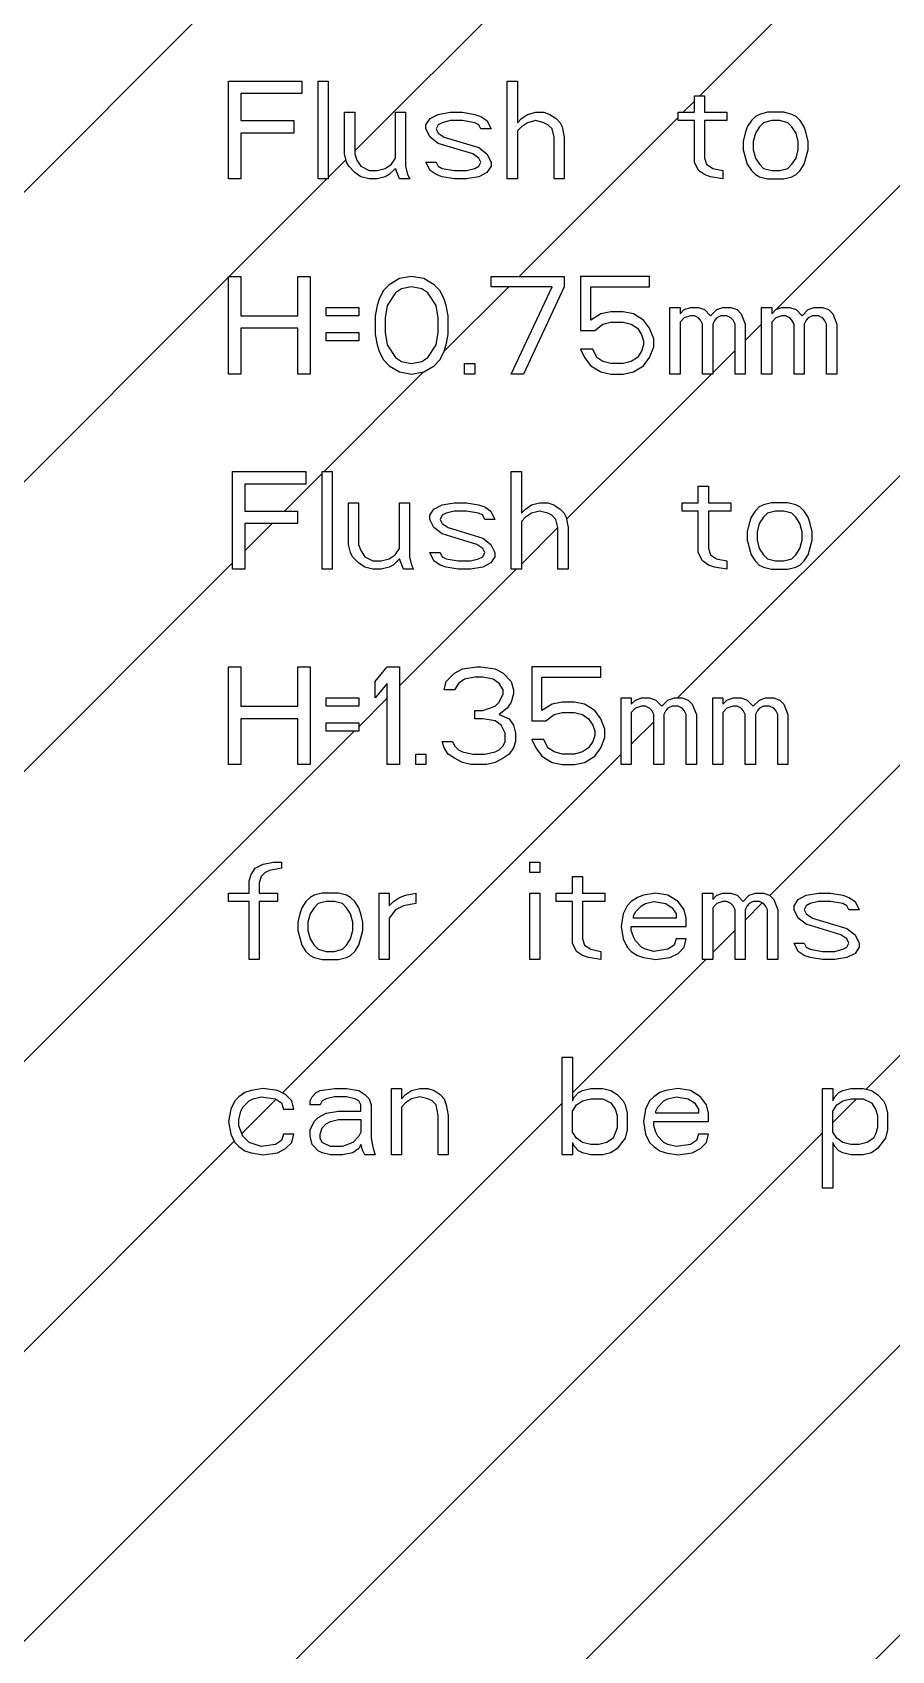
# Model space of a CAD drawing. Header units: millimetres. Extents: x 0 to 420, y 0 to 297.
# Drawn here: x 119.62 to 128.43, y 128 to 144.58 of the extents above; entities that cross this region are included whole.
import ezdxf

# ---------------------------------------------------------------- set-up
doc = ezdxf.new("R2010")
doc.units = ezdxf.units.MM
doc.header["$LTSCALE"] = 23.1
doc.layers.add('03___PRT_ALL_CURVES', color=7, linetype='CONTINUOUS')

msp = doc.modelspace()

# ---------------------------------------------------------------- linework, layer by layer
at = {"layer": '03___PRT_ALL_CURVES', "color": 7, "linetype": 'CONTINUOUS'}
for p, q in [((126.462, 143.93), (149.964, 167.432)), ((116.732, 140.14), (121.671, 145.079)), ((122.926, 143.364), (124.718, 145.156)), ((121.634, 143.079), (121.634, 144.079)), ((121.634, 144.079), (122.384, 144.079)), ((122.384, 144.079), (122.384, 143.952)), ((122.551, 143.079), (122.551, 144.079)), ((122.551, 144.079), (122.655, 144.079)), ((122.655, 144.079), (122.655, 143.079)), ((124.489, 143.079), (124.489, 144.079)), ((124.489, 144.079), (124.593, 144.079)), ((124.593, 144.079), (124.593, 143.654)), ((121.759, 143.952), (121.759, 143.675)), ((122.384, 143.952), (121.759, 143.952)), ((126.405, 143.76), (126.405, 143.93)), ((126.405, 143.93), (126.509, 143.93)), ((126.509, 143.93), (126.509, 143.76)), ((122.822, 143.334), (122.822, 143.76)), ((122.822, 143.76), (122.926, 143.76)), ((122.926, 143.76), (122.926, 143.334)), ((123.343, 143.292), (123.343, 143.76)), ((123.343, 143.76), (123.447, 143.76)), ((123.447, 143.76), (123.447, 143.207)), ((123.78, 143.739), (123.905, 143.76)), ((123.905, 143.76), (124.03, 143.76)), ((124.03, 143.76), (124.155, 143.739)), ((124.697, 143.739), (124.78, 143.76)), ((124.78, 143.76), (124.864, 143.76)), ((124.864, 143.76), (124.926, 143.739)), ((126.239, 143.675), (126.239, 143.76)), ((126.239, 143.76), (126.405, 143.76)), ((126.292, 143.76), (126.405, 143.873)), ((126.509, 143.76), (126.739, 143.76)), ((126.739, 143.76), (126.739, 143.675)), ((127.155, 143.76), (127.072, 143.739)), ((127.322, 143.76), (127.155, 143.76)), ((127.405, 143.739), (127.322, 143.76)), ((121.759, 143.675), (122.301, 143.675)), ((122.301, 143.675), (122.301, 143.547)), ((123.655, 143.632), (123.697, 143.696)), ((123.655, 143.59), (123.655, 143.632)), ((123.697, 143.505), (123.655, 143.59)), ((123.697, 143.696), (123.78, 143.739)), ((123.78, 143.632), (123.759, 143.59)), ((123.759, 143.59), (123.78, 143.547)), ((123.822, 143.654), (123.78, 143.632)), ((123.905, 143.675), (123.822, 143.654)), ((124.03, 143.675), (123.905, 143.675)), ((124.155, 143.654), (124.03, 143.675)), ((124.155, 143.739), (124.218, 143.717)), ((124.197, 143.632), (124.155, 143.654)), ((124.218, 143.59), (124.197, 143.632)), ((124.218, 143.717), (124.28, 143.675)), ((124.322, 143.59), (124.218, 143.59)), ((124.28, 143.675), (124.322, 143.59)), ((124.593, 143.654), (124.634, 143.696)), ((124.634, 143.611), (124.593, 143.569)), ((124.611, 142.079), (126.239, 143.707)), ((124.634, 143.696), (124.697, 143.739)), ((124.697, 143.654), (124.634, 143.611)), ((124.78, 143.675), (124.697, 143.654)), ((124.864, 143.654), (124.78, 143.675)), ((124.905, 143.632), (124.864, 143.654)), ((124.947, 143.59), (124.905, 143.632)), ((124.926, 143.739), (124.989, 143.696)), ((124.968, 143.505), (124.947, 143.59)), ((124.989, 143.696), (125.03, 143.654)), ((125.03, 143.654), (125.051, 143.611)), ((125.051, 143.611), (125.072, 143.505)), ((126.405, 143.675), (126.239, 143.675)), ((126.405, 143.249), (126.405, 143.675)), ((126.509, 143.675), (126.509, 143.292)), ((126.739, 143.675), (126.509, 143.675)), ((126.947, 143.611), (126.926, 143.547)), ((126.989, 143.675), (126.947, 143.611)), ((127.03, 143.717), (126.989, 143.675)), ((127.072, 143.739), (127.03, 143.717)), ((127.072, 143.611), (127.03, 143.547)), ((127.114, 143.654), (127.072, 143.611)), ((127.197, 143.675), (127.114, 143.654)), ((127.28, 143.675), (127.197, 143.675)), ((127.364, 143.654), (127.28, 143.675)), ((127.405, 143.611), (127.364, 143.654)), ((127.447, 143.717), (127.405, 143.739)), ((127.447, 143.547), (127.405, 143.611)), ((127.489, 143.675), (127.447, 143.717)), ((127.53, 143.611), (127.489, 143.675)), ((127.551, 143.547), (127.53, 143.611)), ((121.759, 143.547), (121.759, 143.079)), ((122.301, 143.547), (121.759, 143.547)), ((123.78, 143.441), (123.697, 143.505)), ((123.78, 143.547), (123.843, 143.505)), ((124.134, 143.334), (123.78, 143.441)), ((123.843, 143.505), (124.197, 143.398)), ((124.593, 143.569), (124.593, 143.079)), ((124.968, 143.079), (124.968, 143.505)), ((125.072, 143.505), (125.072, 143.079)), ((126.926, 143.547), (126.905, 143.462)), ((126.905, 143.462), (126.905, 143.377)), ((127.03, 143.547), (127.009, 143.462)), ((127.009, 143.462), (127.009, 143.377)), ((127.468, 143.462), (127.447, 143.547)), ((127.468, 143.377), (127.468, 143.462)), ((127.572, 143.462), (127.551, 143.547)), ((127.572, 143.377), (127.572, 143.462)), ((122.655, 143.093), (122.837, 143.275)), ((122.843, 143.249), (122.822, 143.334)), ((122.864, 143.207), (122.843, 143.249)), ((122.926, 143.334), (122.947, 143.271)), ((122.947, 143.271), (122.989, 143.207)), ((123.301, 143.228), (123.343, 143.292)), ((123.697, 143.164), (123.655, 143.249)), ((123.655, 143.249), (123.759, 143.249)), ((123.759, 143.249), (123.78, 143.207)), ((124.197, 143.292), (124.134, 143.334)), ((124.197, 143.398), (124.28, 143.334)), ((124.218, 143.249), (124.197, 143.292)), ((124.197, 143.207), (124.218, 143.249)), ((124.28, 143.334), (124.322, 143.249)), ((124.322, 143.249), (124.322, 143.207)), ((126.447, 143.164), (126.405, 143.249)), ((126.509, 143.292), (126.53, 143.228)), ((126.905, 143.377), (126.947, 143.228)), ((127.009, 143.377), (127.03, 143.292)), ((127.03, 143.292), (127.072, 143.228)), ((127.405, 143.228), (127.447, 143.292)), ((127.447, 143.292), (127.468, 143.377)), ((127.53, 143.228), (127.572, 143.377)), ((121.759, 143.079), (121.634, 143.079)), ((121.641, 142.079), (122.641, 143.079)), ((122.655, 143.079), (122.551, 143.079)), ((122.926, 143.143), (122.864, 143.207)), ((122.989, 143.1), (122.926, 143.143)), ((122.989, 143.207), (123.072, 143.164)), ((123.072, 143.079), (122.989, 143.1)), ((123.072, 143.164), (123.155, 143.164)), ((123.155, 143.079), (123.072, 143.079)), ((123.155, 143.164), (123.239, 143.186)), ((123.239, 143.1), (123.155, 143.079)), ((123.239, 143.186), (123.301, 143.228)), ((123.28, 143.122), (123.239, 143.1)), ((123.343, 143.186), (123.28, 143.122)), ((123.384, 143.079), (123.343, 143.186)), ((123.489, 143.079), (123.384, 143.079)), ((123.447, 143.207), (123.468, 143.122)), ((123.468, 143.122), (123.489, 143.079)), ((123.759, 143.122), (123.697, 143.164)), ((123.822, 143.1), (123.759, 143.122)), ((123.78, 143.207), (123.822, 143.186)), ((123.822, 143.186), (123.947, 143.164)), ((123.947, 143.079), (123.822, 143.1)), ((123.947, 143.164), (124.072, 143.164)), ((124.072, 143.079), (123.947, 143.079)), ((124.072, 143.164), (124.155, 143.186)), ((124.197, 143.1), (124.072, 143.079)), ((124.155, 143.186), (124.197, 143.207)), ((124.28, 143.143), (124.197, 143.1)), ((124.322, 143.207), (124.28, 143.143)), ((124.593, 143.079), (124.489, 143.079)), ((125.072, 143.079), (124.968, 143.079)), ((126.509, 143.122), (126.447, 143.164)), ((126.572, 143.1), (126.509, 143.122)), ((126.53, 143.228), (126.593, 143.186)), ((126.697, 143.079), (126.572, 143.1)), ((126.593, 143.186), (126.697, 143.164)), ((126.697, 143.164), (126.697, 143.079)), ((126.947, 143.228), (126.989, 143.164)), ((126.989, 143.164), (127.03, 143.122)), ((127.03, 143.122), (127.072, 143.1)), ((127.072, 143.228), (127.114, 143.186)), ((127.072, 143.1), (127.155, 143.079)), ((127.114, 143.186), (127.197, 143.164)), ((127.155, 143.079), (127.322, 143.079)), ((127.197, 143.164), (127.28, 143.164)), ((127.242, 141.74), (128.739, 143.237)), ((127.28, 143.164), (127.364, 143.186)), ((127.322, 143.079), (127.405, 143.1)), ((127.364, 143.186), (127.405, 143.228)), ((127.405, 143.1), (127.447, 143.122)), ((127.447, 143.122), (127.489, 143.164)), ((127.489, 143.164), (127.53, 143.228)), ((116.732, 137.17), (121.634, 142.072)), ((121.634, 141.079), (121.634, 142.079)), ((121.634, 142.079), (121.759, 142.079)), ((121.759, 142.079), (121.759, 141.675)), ((122.343, 141.675), (122.343, 142.079)), ((122.343, 142.079), (122.468, 142.079)), ((122.468, 142.079), (122.468, 141.079)), ((123.218, 141.93), (123.176, 141.845)), ((123.28, 141.994), (123.218, 141.93)), ((123.384, 142.058), (123.28, 141.994)), ((123.405, 141.952), (123.343, 141.909)), ((123.509, 142.079), (123.384, 142.058)), ((123.509, 141.973), (123.405, 141.952)), ((123.634, 142.058), (123.509, 142.079)), ((123.614, 141.952), (123.509, 141.973)), ((123.676, 141.909), (123.614, 141.952)), ((123.739, 141.994), (123.634, 142.058)), ((123.801, 141.93), (123.739, 141.994)), ((123.843, 141.845), (123.801, 141.93)), ((123.84, 141.309), (124.505, 141.973)), ((124.322, 141.973), (124.322, 142.079)), ((124.322, 142.079), (125.072, 142.079)), ((124.947, 141.973), (124.322, 141.973)), ((124.53, 141.079), (124.947, 141.973)), ((125.072, 141.973), (124.655, 141.079)), ((125.072, 142.079), (125.072, 141.973)), ((125.239, 142.079), (125.239, 141.526)), ((125.947, 142.079), (125.239, 142.079)), ((125.343, 141.632), (125.343, 141.973)), ((125.343, 141.973), (125.947, 141.973)), ((125.947, 141.973), (125.947, 142.079)), ((122.634, 141.675), (122.634, 141.76)), ((122.634, 141.76), (122.968, 141.76)), ((122.968, 141.76), (122.968, 141.675)), ((123.155, 141.781), (123.134, 141.675)), ((123.176, 141.845), (123.155, 141.781)), ((123.259, 141.781), (123.239, 141.654)), ((123.343, 141.909), (123.259, 141.781)), ((123.759, 141.781), (123.676, 141.909)), ((123.78, 141.654), (123.759, 141.781)), ((123.864, 141.781), (123.843, 141.845)), ((123.884, 141.675), (123.864, 141.781)), ((126.155, 141.079), (126.155, 141.76)), ((126.155, 141.76), (126.259, 141.76)), ((126.259, 141.76), (126.259, 141.696)), ((126.301, 141.739), (126.364, 141.76)), ((126.364, 141.76), (126.447, 141.76)), ((126.447, 141.76), (126.509, 141.739)), ((126.634, 141.739), (126.697, 141.76)), ((126.697, 141.76), (126.78, 141.76)), ((126.78, 141.76), (126.843, 141.739)), ((127.093, 141.079), (127.093, 141.76)), ((127.093, 141.76), (127.197, 141.76)), ((127.197, 141.76), (127.197, 141.696)), ((127.239, 141.739), (127.301, 141.76)), ((127.301, 141.76), (127.384, 141.76)), ((127.384, 141.76), (127.447, 141.739)), ((127.572, 141.739), (127.634, 141.76)), ((127.634, 141.76), (127.718, 141.76)), ((127.718, 141.76), (127.78, 141.739)), ((121.759, 141.675), (122.343, 141.675)), ((122.968, 141.675), (122.634, 141.675)), ((123.134, 141.675), (123.134, 141.483)), ((123.239, 141.654), (123.239, 141.505)), ((123.78, 141.505), (123.78, 141.654)), ((123.884, 141.483), (123.884, 141.675)), ((125.447, 141.696), (125.343, 141.632)), ((125.384, 141.526), (125.468, 141.59)), ((125.551, 141.717), (125.447, 141.696)), ((125.468, 141.59), (125.551, 141.611)), ((125.676, 141.717), (125.551, 141.717)), ((125.551, 141.611), (125.676, 141.611)), ((125.78, 141.696), (125.676, 141.717)), ((125.676, 141.611), (125.759, 141.59)), ((125.759, 141.59), (125.822, 141.547)), ((125.884, 141.632), (125.78, 141.696)), ((125.947, 141.547), (125.884, 141.632)), ((126.259, 141.696), (126.301, 141.739)), ((126.301, 141.654), (126.259, 141.611)), ((126.259, 141.611), (126.259, 141.079)), ((126.364, 141.675), (126.301, 141.654)), ((126.405, 141.675), (126.364, 141.675)), ((126.447, 141.654), (126.405, 141.675)), ((126.468, 141.632), (126.447, 141.654)), ((126.489, 141.59), (126.468, 141.632)), ((126.489, 141.079), (126.489, 141.59)), ((126.509, 141.739), (126.572, 141.675)), ((126.572, 141.675), (126.634, 141.739)), ((126.614, 141.632), (126.593, 141.59)), ((126.593, 141.59), (126.593, 141.079)), ((126.634, 141.654), (126.614, 141.632)), ((126.676, 141.675), (126.634, 141.654)), ((126.739, 141.675), (126.676, 141.675)), ((126.78, 141.654), (126.739, 141.675)), ((126.801, 141.632), (126.78, 141.654)), ((126.822, 141.59), (126.801, 141.632)), ((126.822, 141.079), (126.822, 141.59)), ((126.843, 141.739), (126.884, 141.696)), ((126.884, 141.696), (126.926, 141.59)), ((126.926, 141.424), (127.093, 141.591)), ((126.926, 141.59), (126.926, 141.079)), ((127.197, 141.696), (127.239, 141.739)), ((127.239, 141.654), (127.197, 141.611)), ((127.197, 141.611), (127.197, 141.079)), ((127.301, 141.675), (127.239, 141.654)), ((127.343, 141.675), (127.301, 141.675)), ((127.384, 141.654), (127.343, 141.675)), ((127.405, 141.632), (127.384, 141.654)), ((127.426, 141.59), (127.405, 141.632)), ((127.426, 141.079), (127.426, 141.59)), ((127.447, 141.739), (127.509, 141.675)), ((127.509, 141.675), (127.572, 141.739)), ((127.551, 141.632), (127.53, 141.59)), ((127.53, 141.59), (127.53, 141.079)), ((127.572, 141.654), (127.551, 141.632)), ((127.614, 141.675), (127.572, 141.654)), ((127.676, 141.675), (127.614, 141.675)), ((127.718, 141.654), (127.676, 141.675)), ((127.739, 141.632), (127.718, 141.654)), ((127.759, 141.59), (127.739, 141.632)), ((127.759, 141.079), (127.759, 141.59)), ((127.78, 141.739), (127.822, 141.696)), ((127.822, 141.696), (127.864, 141.59)), ((127.864, 141.59), (127.864, 141.079)), ((121.759, 141.547), (121.759, 141.079)), ((122.343, 141.547), (121.759, 141.547)), ((122.343, 141.079), (122.343, 141.547)), ((122.634, 141.42), (122.634, 141.505)), ((122.634, 141.505), (122.968, 141.505)), ((122.968, 141.505), (122.968, 141.42)), ((123.134, 141.483), (123.155, 141.377)), ((123.239, 141.505), (123.259, 141.377)), ((123.759, 141.377), (123.78, 141.505)), ((123.864, 141.377), (123.884, 141.483)), ((125.239, 141.526), (125.384, 141.526)), ((125.822, 141.547), (125.864, 141.483)), ((125.864, 141.483), (125.884, 141.42)), ((125.989, 141.441), (125.947, 141.547)), ((125.989, 141.356), (125.989, 141.441)), ((122.968, 141.42), (122.634, 141.42)), ((123.155, 141.377), (123.176, 141.313)), ((123.176, 141.313), (123.218, 141.228)), ((123.259, 141.377), (123.343, 141.249)), ((123.676, 141.249), (123.759, 141.377)), ((123.801, 141.228), (123.843, 141.313)), ((123.843, 141.313), (123.864, 141.377)), ((125.239, 141.334), (125.28, 141.249)), ((125.364, 141.334), (125.239, 141.334)), ((125.405, 141.249), (125.364, 141.334)), ((125.864, 141.313), (125.822, 141.249)), ((125.884, 141.377), (125.864, 141.313)), ((125.884, 141.42), (125.884, 141.377)), ((125.947, 141.249), (125.989, 141.356)), ((126.593, 141.091), (126.822, 141.32)), ((122.611, 140.079), (123.632, 141.1)), ((123.218, 141.228), (123.28, 141.164)), ((123.28, 141.164), (123.384, 141.1)), ((123.343, 141.249), (123.405, 141.207)), ((123.384, 141.1), (123.509, 141.079)), ((123.405, 141.207), (123.509, 141.186)), ((123.509, 141.186), (123.614, 141.207)), ((123.509, 141.079), (123.634, 141.1)), ((123.614, 141.207), (123.676, 141.249)), ((123.634, 141.1), (123.739, 141.164)), ((123.739, 141.164), (123.801, 141.228)), ((124.051, 141.079), (124.051, 141.186)), ((124.051, 141.186), (124.155, 141.186)), ((124.155, 141.186), (124.155, 141.079)), ((125.28, 141.249), (125.343, 141.164)), ((125.343, 141.164), (125.447, 141.1)), ((125.468, 141.207), (125.405, 141.249)), ((125.447, 141.1), (125.551, 141.079)), ((125.551, 141.186), (125.468, 141.207)), ((125.676, 141.186), (125.551, 141.186)), ((125.759, 141.207), (125.676, 141.186)), ((125.676, 141.079), (125.78, 141.1)), ((125.822, 141.249), (125.759, 141.207)), ((125.78, 141.1), (125.884, 141.164)), ((125.884, 141.164), (125.947, 141.249)), ((121.759, 141.079), (121.634, 141.079)), ((122.468, 141.079), (122.343, 141.079)), ((124.155, 141.079), (124.051, 141.079)), ((124.655, 141.079), (124.53, 141.079)), ((125.095, 139.593), (126.581, 141.079)), ((125.551, 141.079), (125.676, 141.079)), ((126.259, 141.079), (126.155, 141.079)), ((126.232, 137.76), (129.551, 141.079)), ((126.593, 141.079), (126.489, 141.079)), ((126.926, 141.079), (126.822, 141.079)), ((127.197, 141.079), (127.093, 141.079)), ((127.53, 141.079), (127.426, 141.079)), ((127.864, 141.079), (127.759, 141.079)), ((121.675, 139.079), (121.675, 140.079)), ((121.675, 140.079), (122.425, 140.079)), ((121.8, 139.952), (121.8, 139.675)), ((122.425, 139.952), (121.8, 139.952)), ((122.207, 139.675), (122.591, 140.059)), ((122.425, 140.079), (122.425, 139.952)), ((122.591, 139.079), (122.591, 140.079)), ((122.591, 140.079), (122.695, 140.079)), ((122.695, 140.079), (122.695, 139.079)), ((124.529, 139.079), (124.529, 140.079)), ((124.529, 140.079), (124.633, 140.079)), ((124.633, 140.079), (124.633, 139.654)), ((126.445, 139.76), (126.445, 139.93)), ((126.445, 139.93), (126.55, 139.93)), ((126.55, 139.93), (126.55, 139.76)), ((121.8, 139.675), (122.341, 139.675)), ((122.341, 139.675), (122.341, 139.547)), ((122.862, 139.334), (122.862, 139.76)), ((122.862, 139.76), (122.966, 139.76)), ((122.966, 139.76), (122.966, 139.334)), ((123.383, 139.292), (123.383, 139.76)), ((123.383, 139.76), (123.487, 139.76)), ((123.487, 139.76), (123.487, 139.207)), ((123.695, 139.632), (123.737, 139.696)), ((123.695, 139.59), (123.695, 139.632)), ((123.737, 139.696), (123.82, 139.739)), ((123.82, 139.632), (123.8, 139.59)), ((123.82, 139.739), (123.945, 139.76)), ((123.862, 139.654), (123.82, 139.632)), ((123.945, 139.675), (123.862, 139.654)), ((123.945, 139.76), (124.07, 139.76)), ((124.07, 139.675), (123.945, 139.675)), ((124.07, 139.76), (124.195, 139.739)), ((124.195, 139.654), (124.07, 139.675)), ((124.195, 139.739), (124.258, 139.717)), ((124.237, 139.632), (124.195, 139.654)), ((124.258, 139.59), (124.237, 139.632)), ((124.258, 139.717), (124.32, 139.675)), ((124.32, 139.675), (124.362, 139.59)), ((124.633, 139.654), (124.675, 139.696)), ((124.675, 139.611), (124.633, 139.569)), ((124.675, 139.696), (124.737, 139.739)), ((124.737, 139.654), (124.675, 139.611)), ((124.737, 139.739), (124.82, 139.76)), ((124.82, 139.675), (124.737, 139.654)), ((124.82, 139.76), (124.904, 139.76)), ((124.904, 139.654), (124.82, 139.675)), ((124.904, 139.76), (124.966, 139.739)), ((124.945, 139.632), (124.904, 139.654)), ((124.987, 139.59), (124.945, 139.632)), ((124.966, 139.739), (125.029, 139.696)), ((125.029, 139.696), (125.07, 139.654)), ((125.07, 139.654), (125.091, 139.611)), ((125.091, 139.611), (125.112, 139.505)), ((126.279, 139.675), (126.279, 139.76)), ((126.279, 139.76), (126.445, 139.76)), ((126.445, 139.675), (126.279, 139.675)), ((126.445, 139.249), (126.445, 139.675)), ((126.55, 139.76), (126.779, 139.76)), ((126.55, 139.675), (126.55, 139.292)), ((126.779, 139.675), (126.55, 139.675)), ((126.779, 139.76), (126.779, 139.675)), ((126.987, 139.611), (126.966, 139.547)), ((127.029, 139.675), (126.987, 139.611)), ((127.07, 139.717), (127.029, 139.675)), ((127.112, 139.739), (127.07, 139.717)), ((127.112, 139.611), (127.07, 139.547)), ((127.195, 139.76), (127.112, 139.739)), ((127.154, 139.654), (127.112, 139.611)), ((127.237, 139.675), (127.154, 139.654)), ((127.362, 139.76), (127.195, 139.76)), ((127.32, 139.675), (127.237, 139.675)), ((127.404, 139.654), (127.32, 139.675)), ((127.445, 139.739), (127.362, 139.76)), ((127.445, 139.611), (127.404, 139.654)), ((127.487, 139.717), (127.445, 139.739)), ((127.487, 139.547), (127.445, 139.611)), ((127.529, 139.675), (127.487, 139.717)), ((127.57, 139.611), (127.529, 139.675)), ((127.591, 139.547), (127.57, 139.611)), ((121.8, 139.547), (121.8, 139.079)), ((122.341, 139.547), (121.8, 139.547)), ((121.8, 139.268), (122.079, 139.547)), ((123.737, 139.505), (123.695, 139.59)), ((123.82, 139.441), (123.737, 139.505)), ((123.8, 139.59), (123.82, 139.547)), ((123.82, 139.547), (123.883, 139.505)), ((124.175, 139.334), (123.82, 139.441)), ((123.883, 139.505), (124.237, 139.398)), ((124.362, 139.59), (124.258, 139.59)), ((124.633, 139.569), (124.633, 139.079)), ((124.633, 139.131), (125.008, 139.506)), ((125.008, 139.505), (124.987, 139.59)), ((125.008, 139.079), (125.008, 139.505)), ((125.112, 139.505), (125.112, 139.079)), ((126.966, 139.547), (126.945, 139.462)), ((126.945, 139.462), (126.945, 139.377)), ((127.07, 139.547), (127.05, 139.462)), ((127.05, 139.462), (127.05, 139.377)), ((127.508, 139.462), (127.487, 139.547)), ((127.508, 139.377), (127.508, 139.462)), ((127.612, 139.462), (127.591, 139.547)), ((127.612, 139.377), (127.612, 139.462)), ((122.883, 139.249), (122.862, 139.334)), ((122.966, 139.334), (122.987, 139.271)), ((122.987, 139.271), (123.029, 139.207)), ((123.341, 139.228), (123.383, 139.292)), ((124.237, 139.292), (124.175, 139.334)), ((124.237, 139.398), (124.32, 139.334)), ((124.258, 139.249), (124.237, 139.292)), ((124.32, 139.334), (124.362, 139.249)), ((126.55, 139.292), (126.57, 139.228)), ((126.945, 139.377), (126.987, 139.228)), ((127.05, 139.377), (127.07, 139.292)), ((127.07, 139.292), (127.112, 139.228)), ((127.445, 139.228), (127.487, 139.292)), ((127.487, 139.292), (127.508, 139.377)), ((127.57, 139.228), (127.612, 139.377)), ((116.732, 134.2), (121.675, 139.143)), ((122.904, 139.207), (122.883, 139.249)), ((122.966, 139.143), (122.904, 139.207)), ((123.029, 139.1), (122.966, 139.143)), ((123.029, 139.207), (123.112, 139.164)), ((123.112, 139.079), (123.029, 139.1)), ((123.112, 139.164), (123.195, 139.164)), ((123.195, 139.164), (123.279, 139.186)), ((123.279, 139.1), (123.195, 139.079)), ((123.279, 139.186), (123.341, 139.228)), ((123.32, 139.122), (123.279, 139.1)), ((123.383, 139.186), (123.32, 139.122)), ((123.425, 139.079), (123.383, 139.186)), ((123.487, 139.207), (123.508, 139.122)), ((123.508, 139.122), (123.529, 139.079)), ((123.737, 139.164), (123.695, 139.249)), ((123.695, 139.249), (123.8, 139.249)), ((123.8, 139.122), (123.737, 139.164)), ((123.8, 139.249), (123.82, 139.207)), ((123.862, 139.1), (123.8, 139.122)), ((123.82, 139.207), (123.862, 139.186)), ((123.862, 139.186), (123.987, 139.164)), ((123.987, 139.079), (123.862, 139.1)), ((123.987, 139.164), (124.112, 139.164)), ((124.112, 139.164), (124.195, 139.186)), ((124.237, 139.1), (124.112, 139.079)), ((124.195, 139.186), (124.237, 139.207)), ((124.237, 139.207), (124.258, 139.249)), ((124.32, 139.143), (124.237, 139.1)), ((124.362, 139.207), (124.32, 139.143)), ((124.362, 139.249), (124.362, 139.207)), ((126.487, 139.164), (126.445, 139.249)), ((126.55, 139.122), (126.487, 139.164)), ((126.612, 139.1), (126.55, 139.122)), ((126.57, 139.228), (126.633, 139.186)), ((126.737, 139.079), (126.612, 139.1)), ((126.633, 139.186), (126.737, 139.164)), ((126.737, 139.164), (126.737, 139.079)), ((126.987, 139.228), (127.029, 139.164)), ((127.029, 139.164), (127.07, 139.122)), ((127.07, 139.122), (127.112, 139.1)), ((127.112, 139.228), (127.154, 139.186)), ((127.112, 139.1), (127.195, 139.079)), ((127.154, 139.186), (127.237, 139.164)), ((127.237, 139.164), (127.32, 139.164)), ((127.32, 139.164), (127.404, 139.186)), ((127.362, 139.079), (127.445, 139.1)), ((127.404, 139.186), (127.445, 139.228)), ((127.445, 139.1), (127.487, 139.122)), ((127.487, 139.122), (127.529, 139.164)), ((127.529, 139.164), (127.57, 139.228)), ((121.8, 139.079), (121.675, 139.079)), ((122.695, 139.079), (122.591, 139.079)), ((123.195, 139.079), (123.112, 139.079)), ((123.384, 137.883), (124.581, 139.079)), ((123.529, 139.079), (123.425, 139.079)), ((124.112, 139.079), (123.987, 139.079)), ((124.633, 139.079), (124.529, 139.079)), ((125.112, 139.079), (125.008, 139.079)), ((127.195, 139.079), (127.362, 139.079)), ((121.634, 137.079), (121.634, 138.079)), ((121.634, 138.079), (121.759, 138.079)), ((121.759, 138.079), (121.759, 137.675)), ((122.343, 137.675), (122.343, 138.079)), ((122.343, 138.079), (122.468, 138.079)), ((122.468, 138.079), (122.468, 137.079)), ((123.134, 137.93), (123.259, 138.079)), ((123.259, 138.079), (123.384, 138.079)), ((123.384, 138.079), (123.384, 137.079)), ((123.864, 137.93), (123.947, 138.015)), ((123.947, 138.015), (124.03, 138.058)), ((124.051, 137.952), (123.989, 137.909)), ((124.03, 138.058), (124.176, 138.079)), ((124.155, 137.973), (124.051, 137.952)), ((124.239, 137.973), (124.155, 137.973)), ((124.176, 138.079), (124.218, 138.079)), ((124.218, 138.079), (124.364, 138.058)), ((124.343, 137.952), (124.239, 137.973)), ((124.405, 137.909), (124.343, 137.952)), ((124.364, 138.058), (124.447, 138.015)), ((124.447, 138.015), (124.53, 137.93)), ((124.739, 138.079), (124.739, 137.526)), ((125.447, 138.079), (124.739, 138.079)), ((124.843, 137.632), (124.843, 137.973)), ((124.843, 137.973), (125.447, 137.973)), ((125.447, 137.973), (125.447, 138.079)), ((123.134, 137.76), (123.134, 137.93)), ((123.259, 137.909), (123.134, 137.76)), ((123.259, 137.079), (123.259, 137.909)), ((123.843, 137.845), (123.864, 137.93)), ((123.947, 137.845), (123.843, 137.845)), ((123.989, 137.909), (123.947, 137.845)), ((124.447, 137.845), (124.405, 137.909)), ((124.405, 137.717), (124.447, 137.803)), ((124.447, 137.803), (124.447, 137.845)), ((124.53, 137.93), (124.551, 137.845)), ((124.551, 137.803), (124.53, 137.717)), ((124.551, 137.845), (124.551, 137.803)), ((121.759, 137.675), (122.343, 137.675)), ((122.634, 137.675), (122.634, 137.76)), ((122.634, 137.76), (122.968, 137.76)), ((122.968, 137.675), (122.634, 137.675)), ((122.968, 137.76), (122.968, 137.675)), ((122.968, 137.466), (123.259, 137.758)), ((124.155, 137.547), (124.155, 137.632)), ((124.155, 137.632), (124.239, 137.632)), ((124.239, 137.632), (124.364, 137.675)), ((124.364, 137.675), (124.405, 137.717)), ((124.489, 137.654), (124.405, 137.59)), ((124.53, 137.717), (124.489, 137.654)), ((124.947, 137.696), (124.843, 137.632)), ((125.051, 137.717), (124.947, 137.696)), ((124.968, 137.59), (125.051, 137.611)), ((125.176, 137.717), (125.051, 137.717)), ((125.051, 137.611), (125.176, 137.611)), ((125.28, 137.696), (125.176, 137.717)), ((125.176, 137.611), (125.259, 137.59)), ((125.384, 137.632), (125.28, 137.696)), ((125.447, 137.547), (125.384, 137.632)), ((125.655, 137.079), (125.655, 137.76)), ((125.655, 137.76), (125.759, 137.76)), ((125.759, 137.76), (125.759, 137.696)), ((125.759, 137.696), (125.801, 137.739)), ((125.801, 137.654), (125.759, 137.611)), ((125.759, 137.611), (125.759, 137.079)), ((125.801, 137.739), (125.864, 137.76)), ((125.864, 137.675), (125.801, 137.654)), ((125.864, 137.76), (125.947, 137.76)), ((125.905, 137.675), (125.864, 137.675)), ((125.947, 137.654), (125.905, 137.675)), ((125.947, 137.76), (126.009, 137.739)), ((125.968, 137.632), (125.947, 137.654)), ((125.989, 137.59), (125.968, 137.632)), ((126.009, 137.739), (126.072, 137.675)), ((126.072, 137.675), (126.134, 137.739)), ((126.114, 137.632), (126.093, 137.59)), ((126.134, 137.654), (126.114, 137.632)), ((126.134, 137.739), (126.197, 137.76)), ((126.176, 137.675), (126.134, 137.654)), ((126.239, 137.675), (126.176, 137.675)), ((126.197, 137.76), (126.28, 137.76)), ((126.28, 137.654), (126.239, 137.675)), ((126.28, 137.76), (126.343, 137.739)), ((126.301, 137.632), (126.28, 137.654)), ((126.322, 137.59), (126.301, 137.632)), ((126.343, 137.739), (126.384, 137.696)), ((126.384, 137.696), (126.426, 137.59)), ((126.593, 137.76), (126.697, 137.76)), ((126.593, 137.079), (126.593, 137.76)), ((126.697, 137.76), (126.697, 137.696)), ((126.697, 137.696), (126.739, 137.739)), ((126.739, 137.654), (126.697, 137.611)), ((126.697, 137.611), (126.697, 137.079)), ((126.739, 137.739), (126.801, 137.76)), ((126.801, 137.675), (126.739, 137.654)), ((126.801, 137.76), (126.884, 137.76)), ((126.843, 137.675), (126.801, 137.675)), ((126.884, 137.654), (126.843, 137.675)), ((126.884, 137.76), (126.947, 137.739)), ((126.905, 137.632), (126.884, 137.654)), ((126.926, 137.59), (126.905, 137.632)), ((126.947, 137.739), (127.009, 137.675)), ((127.009, 137.675), (127.072, 137.739)), ((127.051, 137.632), (127.03, 137.59)), ((127.072, 137.654), (127.051, 137.632)), ((127.072, 137.739), (127.134, 137.76)), ((127.114, 137.675), (127.072, 137.654)), ((127.176, 137.675), (127.114, 137.675)), ((127.134, 137.76), (127.218, 137.76)), ((127.218, 137.654), (127.176, 137.675)), ((127.218, 137.76), (127.28, 137.739)), ((127.239, 137.632), (127.218, 137.654)), ((127.259, 137.59), (127.239, 137.632)), ((127.28, 137.739), (127.322, 137.696)), ((127.322, 137.696), (127.364, 137.59)), ((121.759, 137.547), (121.759, 137.079)), ((122.343, 137.547), (121.759, 137.547)), ((122.343, 137.079), (122.343, 137.547)), ((122.634, 137.42), (122.634, 137.505)), ((122.634, 137.505), (122.968, 137.505)), ((122.968, 137.505), (122.968, 137.42)), ((124.239, 137.547), (124.155, 137.547)), ((124.364, 137.526), (124.239, 137.547)), ((124.426, 137.483), (124.364, 137.526)), ((124.405, 137.59), (124.509, 137.547)), ((124.468, 137.398), (124.426, 137.483)), ((124.509, 137.547), (124.551, 137.483)), ((124.551, 137.483), (124.572, 137.398)), ((124.739, 137.526), (124.884, 137.526)), ((124.884, 137.526), (124.968, 137.59)), ((125.259, 137.59), (125.322, 137.547)), ((125.322, 137.547), (125.364, 137.483)), ((125.364, 137.483), (125.384, 137.42)), ((125.489, 137.441), (125.447, 137.547)), ((125.759, 137.288), (125.989, 137.517)), ((125.989, 137.079), (125.989, 137.59)), ((126.093, 137.59), (126.093, 137.079)), ((126.322, 137.079), (126.322, 137.59)), ((126.426, 137.59), (126.426, 137.079)), ((126.926, 137.079), (126.926, 137.59)), ((127.03, 137.59), (127.03, 137.079)), ((127.259, 137.079), (127.259, 137.59)), ((127.364, 137.59), (127.364, 137.079)), ((116.732, 131.23), (122.921, 137.42)), ((122.968, 137.42), (122.634, 137.42)), ((123.843, 137.249), (123.822, 137.313)), ((123.822, 137.313), (123.926, 137.313)), ((123.926, 137.313), (123.947, 137.271)), ((124.447, 137.271), (124.468, 137.313)), ((124.468, 137.313), (124.468, 137.398)), ((124.572, 137.313), (124.551, 137.249)), ((124.572, 137.398), (124.572, 137.313)), ((124.739, 137.334), (124.78, 137.249)), ((124.864, 137.334), (124.739, 137.334)), ((124.905, 137.249), (124.864, 137.334)), ((125.364, 137.313), (125.322, 137.249)), ((125.384, 137.377), (125.364, 137.313)), ((125.384, 137.42), (125.384, 137.377)), ((125.447, 137.249), (125.489, 137.356)), ((125.489, 137.356), (125.489, 137.441)), ((122.185, 133.713), (125.655, 137.184)), ((123.551, 137.079), (123.551, 137.186)), ((123.551, 137.186), (123.655, 137.186)), ((123.655, 137.186), (123.655, 137.079)), ((123.884, 137.186), (123.843, 137.249)), ((123.947, 137.143), (123.884, 137.186)), ((123.947, 137.271), (123.989, 137.228)), ((124.03, 137.1), (123.947, 137.143)), ((123.989, 137.228), (124.03, 137.207)), ((124.03, 137.207), (124.134, 137.186)), ((124.134, 137.186), (124.259, 137.186)), ((124.259, 137.186), (124.364, 137.207)), ((124.364, 137.207), (124.405, 137.228)), ((124.447, 137.143), (124.364, 137.1)), ((124.405, 137.228), (124.447, 137.271)), ((124.509, 137.186), (124.447, 137.143)), ((124.551, 137.249), (124.509, 137.186)), ((124.78, 137.249), (124.843, 137.164)), ((124.843, 137.164), (124.947, 137.1)), ((124.968, 137.207), (124.905, 137.249)), ((125.051, 137.186), (124.968, 137.207)), ((125.176, 137.186), (125.051, 137.186)), ((125.259, 137.207), (125.176, 137.186)), ((125.322, 137.249), (125.259, 137.207)), ((125.28, 137.1), (125.384, 137.164)), ((125.384, 137.164), (125.447, 137.249)), ((127.178, 135.737), (128.61, 137.169)), ((121.759, 137.079), (121.634, 137.079)), ((122.468, 137.079), (122.343, 137.079)), ((123.384, 137.079), (123.259, 137.079)), ((123.655, 137.079), (123.551, 137.079)), ((124.114, 137.079), (124.03, 137.1)), ((124.28, 137.079), (124.114, 137.079)), ((124.364, 137.1), (124.28, 137.079)), ((124.947, 137.1), (125.051, 137.079)), ((125.051, 137.079), (125.176, 137.079)), ((125.176, 137.079), (125.28, 137.1)), ((125.759, 137.079), (125.655, 137.079)), ((126.093, 137.079), (125.989, 137.079)), ((126.426, 137.079), (126.322, 137.079)), ((126.697, 137.079), (126.593, 137.079)), ((127.03, 137.079), (126.926, 137.079)), ((127.364, 137.079), (127.259, 137.079)), ((121.843, 135.888), (121.864, 135.952)), ((121.864, 135.952), (121.905, 136.015)), ((121.905, 136.015), (121.989, 136.058)), ((122.009, 135.973), (121.968, 135.93)), ((121.989, 136.058), (122.093, 136.079)), ((122.051, 135.994), (122.009, 135.973)), ((122.176, 136.015), (122.051, 135.994)), ((122.093, 136.079), (122.176, 136.079)), ((122.176, 136.079), (122.176, 136.015)), ((124.718, 135.973), (124.718, 136.079)), ((124.718, 136.079), (124.822, 136.079)), ((124.822, 135.973), (124.718, 135.973)), ((124.822, 136.079), (124.822, 135.973)), ((121.843, 135.76), (121.843, 135.888)), ((121.968, 135.93), (121.947, 135.866)), ((121.947, 135.866), (121.947, 135.76)), ((125.155, 135.76), (125.155, 135.93)), ((125.155, 135.93), (125.259, 135.93)), ((125.259, 135.93), (125.259, 135.76)), ((121.634, 135.675), (121.634, 135.76)), ((121.634, 135.76), (121.843, 135.76)), ((121.843, 135.675), (121.634, 135.675)), ((121.843, 135.079), (121.843, 135.675)), ((121.947, 135.76), (122.134, 135.76)), ((121.947, 135.675), (121.947, 135.079)), ((122.134, 135.675), (121.947, 135.675)), ((122.134, 135.76), (122.134, 135.675)), ((122.426, 135.675), (122.384, 135.611)), ((122.468, 135.717), (122.426, 135.675)), ((122.509, 135.739), (122.468, 135.717)), ((122.593, 135.76), (122.509, 135.739)), ((122.551, 135.654), (122.509, 135.611)), ((122.634, 135.675), (122.551, 135.654)), ((122.759, 135.76), (122.593, 135.76)), ((122.718, 135.675), (122.634, 135.675)), ((122.801, 135.654), (122.718, 135.675)), ((122.843, 135.739), (122.759, 135.76)), ((122.843, 135.611), (122.801, 135.654)), ((122.884, 135.717), (122.843, 135.739)), ((122.926, 135.675), (122.884, 135.717)), ((122.968, 135.611), (122.926, 135.675)), ((123.176, 135.079), (123.176, 135.76)), ((123.176, 135.76), (123.28, 135.76)), ((123.28, 135.76), (123.28, 135.632)), ((123.28, 135.632), (123.322, 135.675)), ((123.322, 135.675), (123.384, 135.717)), ((123.426, 135.632), (123.343, 135.59)), ((123.384, 135.717), (123.447, 135.739)), ((123.551, 135.654), (123.426, 135.632)), ((123.447, 135.739), (123.551, 135.76)), ((123.551, 135.76), (123.551, 135.654)), ((124.718, 135.079), (124.718, 135.76)), ((124.718, 135.76), (124.822, 135.76)), ((124.822, 135.76), (124.822, 135.079)), ((124.989, 135.675), (124.989, 135.76)), ((124.989, 135.76), (125.155, 135.76)), ((125.155, 135.675), (124.989, 135.675)), ((125.155, 135.249), (125.155, 135.675)), ((125.259, 135.76), (125.489, 135.76)), ((125.259, 135.675), (125.259, 135.292)), ((125.489, 135.675), (125.259, 135.675)), ((125.489, 135.76), (125.489, 135.675)), ((125.718, 135.632), (125.676, 135.547)), ((125.759, 135.675), (125.718, 135.632)), ((125.822, 135.717), (125.759, 135.675)), ((125.801, 135.569), (125.864, 135.632)), ((125.884, 135.739), (125.822, 135.717)), ((125.864, 135.632), (125.905, 135.654)), ((126.009, 135.76), (125.884, 135.739)), ((125.905, 135.654), (125.989, 135.675)), ((125.989, 135.675), (126.114, 135.654)), ((126.134, 135.739), (126.009, 135.76)), ((126.114, 135.654), (126.176, 135.611)), ((126.239, 135.675), (126.134, 135.739)), ((126.301, 135.59), (126.239, 135.675)), ((126.489, 135.76), (126.593, 135.76)), ((126.489, 135.079), (126.489, 135.76)), ((126.593, 135.76), (126.593, 135.696)), ((126.593, 135.696), (126.634, 135.739)), ((126.634, 135.654), (126.593, 135.611)), ((126.634, 135.739), (126.697, 135.76)), ((126.697, 135.675), (126.634, 135.654)), ((126.697, 135.76), (126.78, 135.76)), ((126.739, 135.675), (126.697, 135.675)), ((126.78, 135.654), (126.739, 135.675)), ((126.78, 135.76), (126.843, 135.739)), ((126.801, 135.632), (126.78, 135.654)), ((126.822, 135.59), (126.801, 135.632)), ((126.843, 135.739), (126.905, 135.675)), ((126.905, 135.675), (126.968, 135.739)), ((126.926, 135.485), (127.101, 135.66)), ((126.947, 135.632), (126.926, 135.59)), ((126.968, 135.654), (126.947, 135.632)), ((126.968, 135.739), (127.03, 135.76)), ((127.009, 135.675), (126.968, 135.654)), ((127.072, 135.675), (127.009, 135.675)), ((127.03, 135.76), (127.114, 135.76)), ((127.114, 135.654), (127.072, 135.675)), ((127.114, 135.76), (127.176, 135.739)), ((127.134, 135.632), (127.114, 135.654)), ((127.155, 135.59), (127.134, 135.632)), ((127.176, 135.739), (127.218, 135.696)), ((127.218, 135.696), (127.259, 135.59)), ((127.426, 135.632), (127.468, 135.696)), ((127.426, 135.59), (127.426, 135.632)), ((127.468, 135.696), (127.551, 135.739)), ((127.551, 135.632), (127.53, 135.59)), ((127.551, 135.739), (127.676, 135.76)), ((127.593, 135.654), (127.551, 135.632)), ((127.676, 135.675), (127.593, 135.654)), ((127.676, 135.76), (127.801, 135.76)), ((127.801, 135.675), (127.676, 135.675)), ((127.801, 135.76), (127.926, 135.739)), ((127.926, 135.654), (127.801, 135.675)), ((127.926, 135.739), (127.989, 135.717)), ((127.968, 135.632), (127.926, 135.654)), ((127.989, 135.59), (127.968, 135.632)), ((127.989, 135.717), (128.051, 135.675)), ((128.051, 135.675), (128.093, 135.59)), ((122.364, 135.547), (122.343, 135.462)), ((122.343, 135.462), (122.343, 135.377)), ((122.384, 135.611), (122.364, 135.547)), ((122.468, 135.547), (122.447, 135.462)), ((122.447, 135.462), (122.447, 135.377)), ((122.509, 135.611), (122.468, 135.547)), ((122.884, 135.547), (122.843, 135.611)), ((122.905, 135.462), (122.884, 135.547)), ((122.905, 135.377), (122.905, 135.462)), ((122.989, 135.547), (122.968, 135.611)), ((123.009, 135.462), (122.989, 135.547)), ((123.009, 135.377), (123.009, 135.462)), ((123.343, 135.59), (123.28, 135.505)), ((123.28, 135.505), (123.28, 135.079)), ((125.676, 135.547), (125.655, 135.42)), ((125.78, 135.526), (125.801, 135.569)), ((125.78, 135.505), (125.78, 135.526)), ((126.218, 135.505), (125.78, 135.505)), ((126.176, 135.611), (126.218, 135.547)), ((126.218, 135.547), (126.218, 135.505)), ((126.322, 135.505), (126.301, 135.59)), ((126.322, 135.42), (126.322, 135.505)), ((126.593, 135.611), (126.593, 135.079)), ((126.822, 135.079), (126.822, 135.59)), ((126.926, 135.59), (126.926, 135.079)), ((127.155, 135.079), (127.155, 135.59)), ((127.259, 135.59), (127.259, 135.079)), ((127.468, 135.505), (127.426, 135.59)), ((127.551, 135.441), (127.468, 135.505)), ((127.53, 135.59), (127.551, 135.547)), ((127.551, 135.547), (127.614, 135.505)), ((127.614, 135.505), (127.968, 135.398)), ((128.093, 135.59), (127.989, 135.59)), ((122.343, 135.377), (122.384, 135.228)), ((122.447, 135.377), (122.468, 135.292)), ((122.468, 135.292), (122.509, 135.228)), ((122.843, 135.228), (122.884, 135.292)), ((122.884, 135.292), (122.905, 135.377)), ((122.968, 135.228), (123.009, 135.377)), ((125.259, 135.292), (125.28, 135.228)), ((125.655, 135.42), (125.676, 135.292)), ((125.676, 135.292), (125.718, 135.207)), ((125.759, 135.377), (125.759, 135.42)), ((125.759, 135.42), (126.322, 135.42)), ((125.78, 135.313), (125.759, 135.377)), ((125.801, 135.271), (125.78, 135.313)), ((126.218, 135.292), (126.197, 135.228)), ((126.322, 135.292), (126.218, 135.292)), ((126.301, 135.207), (126.322, 135.292)), ((126.593, 135.151), (126.822, 135.38)), ((127.905, 135.334), (127.551, 135.441)), ((127.968, 135.292), (127.905, 135.334)), ((127.968, 135.398), (128.051, 135.334)), ((127.989, 135.249), (127.968, 135.292)), ((128.051, 135.334), (128.093, 135.249)), ((122.384, 135.228), (122.426, 135.164)), ((122.426, 135.164), (122.468, 135.122)), ((122.468, 135.122), (122.509, 135.1)), ((122.509, 135.228), (122.551, 135.186)), ((122.551, 135.186), (122.634, 135.164)), ((122.634, 135.164), (122.718, 135.164)), ((122.718, 135.164), (122.801, 135.186)), ((122.801, 135.186), (122.843, 135.228)), ((122.843, 135.1), (122.884, 135.122)), ((122.884, 135.122), (122.926, 135.164)), ((122.926, 135.164), (122.968, 135.228)), ((123.734, 123.383), (135.475, 135.124)), ((125.197, 135.164), (125.155, 135.249)), ((125.259, 135.122), (125.197, 135.164)), ((125.322, 135.1), (125.259, 135.122)), ((125.28, 135.228), (125.343, 135.186)), ((125.343, 135.186), (125.447, 135.164)), ((125.447, 135.164), (125.447, 135.079)), ((125.718, 135.207), (125.759, 135.164)), ((125.759, 135.164), (125.822, 135.122)), ((125.864, 135.207), (125.801, 135.271)), ((125.822, 135.122), (125.884, 135.1)), ((125.905, 135.186), (125.864, 135.207)), ((125.989, 135.164), (125.905, 135.186)), ((126.134, 135.186), (125.989, 135.164)), ((126.197, 135.228), (126.134, 135.186)), ((126.155, 135.1), (126.239, 135.143)), ((126.239, 135.143), (126.301, 135.207)), ((127.426, 135.249), (127.53, 135.249)), ((127.468, 135.164), (127.426, 135.249)), ((127.53, 135.122), (127.468, 135.164)), ((127.53, 135.249), (127.551, 135.207)), ((127.593, 135.1), (127.53, 135.122)), ((127.551, 135.207), (127.593, 135.186)), ((127.593, 135.186), (127.718, 135.164)), ((127.718, 135.164), (127.843, 135.164)), ((127.843, 135.164), (127.926, 135.186)), ((127.926, 135.186), (127.968, 135.207)), ((127.968, 135.207), (127.989, 135.249)), ((128.051, 135.143), (127.968, 135.1)), ((128.093, 135.207), (128.051, 135.143)), ((128.093, 135.249), (128.093, 135.207)), ((121.947, 135.079), (121.843, 135.079)), ((122.509, 135.1), (122.593, 135.079)), ((122.593, 135.079), (122.759, 135.079)), ((122.759, 135.079), (122.843, 135.1)), ((123.28, 135.079), (123.176, 135.079)), ((124.822, 135.079), (124.718, 135.079)), ((125.155, 133.714), (126.521, 135.079)), ((125.447, 135.079), (125.322, 135.1)), ((125.884, 135.1), (126.009, 135.079)), ((126.009, 135.079), (126.155, 135.1)), ((126.593, 135.079), (126.489, 135.079)), ((126.926, 135.079), (126.822, 135.079)), ((127.259, 135.079), (127.155, 135.079)), ((127.718, 135.079), (127.593, 135.1)), ((127.843, 135.079), (127.718, 135.079)), ((127.968, 135.1), (127.843, 135.079)), ((128.164, 133.753), (129.53, 135.119)), ((125.051, 134.079), (125.155, 134.079)), ((125.051, 133.079), (125.051, 134.079)), ((125.155, 134.079), (125.155, 133.632)), ((121.697, 133.632), (121.655, 133.547)), ((121.739, 133.675), (121.697, 133.632)), ((121.801, 133.717), (121.739, 133.675)), ((121.77, 133.298), (122.121, 133.649)), ((121.78, 133.569), (121.843, 133.632)), ((121.864, 133.739), (121.801, 133.717)), ((121.843, 133.632), (121.884, 133.654)), ((121.989, 133.76), (121.864, 133.739)), ((121.884, 133.654), (121.968, 133.675)), ((121.968, 133.675), (122.114, 133.654)), ((122.134, 133.739), (121.989, 133.76)), ((122.114, 133.654), (122.176, 133.611)), ((122.218, 133.696), (122.134, 133.739)), ((122.28, 133.632), (122.218, 133.696)), ((122.301, 133.547), (122.28, 133.632)), ((122.468, 133.632), (122.489, 133.675)), ((122.468, 133.59), (122.468, 133.632)), ((122.489, 133.675), (122.53, 133.717)), ((122.53, 133.717), (122.572, 133.739)), ((122.572, 133.739), (122.718, 133.76)), ((122.593, 133.632), (122.572, 133.59)), ((122.634, 133.654), (122.593, 133.632)), ((122.718, 133.675), (122.634, 133.654)), ((122.718, 133.76), (122.843, 133.76)), ((122.843, 133.675), (122.718, 133.675)), ((122.843, 133.76), (122.968, 133.739)), ((122.926, 133.654), (122.843, 133.675)), ((122.968, 133.632), (122.926, 133.654)), ((122.968, 133.739), (123.03, 133.696)), ((122.989, 133.59), (122.968, 133.632)), ((123.03, 133.696), (123.072, 133.654)), ((123.072, 133.654), (123.093, 133.59)), ((123.301, 133.76), (123.405, 133.76)), ((123.301, 133.079), (123.301, 133.76)), ((123.405, 133.76), (123.405, 133.654)), ((123.405, 133.654), (123.447, 133.696)), ((123.447, 133.696), (123.509, 133.739)), ((123.509, 133.654), (123.447, 133.611)), ((123.509, 133.739), (123.593, 133.76)), ((123.593, 133.675), (123.509, 133.654)), ((123.593, 133.76), (123.676, 133.76)), ((123.676, 133.654), (123.593, 133.675)), ((123.676, 133.76), (123.739, 133.739)), ((123.718, 133.632), (123.676, 133.654)), ((123.759, 133.59), (123.718, 133.632)), ((123.739, 133.739), (123.801, 133.696)), ((123.801, 133.696), (123.843, 133.654)), ((123.843, 133.654), (123.864, 133.59)), ((125.155, 133.632), (125.176, 133.675)), ((125.176, 133.675), (125.218, 133.717)), ((125.197, 133.59), (125.259, 133.632)), ((125.218, 133.717), (125.259, 133.739)), ((125.259, 133.739), (125.343, 133.76)), ((125.259, 133.632), (125.343, 133.654)), ((125.343, 133.76), (125.468, 133.76)), ((125.343, 133.654), (125.468, 133.654)), ((125.468, 133.76), (125.551, 133.739)), ((125.468, 133.654), (125.551, 133.611)), ((125.551, 133.739), (125.614, 133.696)), ((125.614, 133.696), (125.676, 133.632)), ((125.676, 133.632), (125.697, 133.59)), ((125.947, 133.632), (125.905, 133.547)), ((125.989, 133.675), (125.947, 133.632)), ((126.051, 133.717), (125.989, 133.675)), ((126.03, 133.569), (126.093, 133.632)), ((126.114, 133.739), (126.051, 133.717)), ((126.093, 133.632), (126.134, 133.654)), ((126.239, 133.76), (126.114, 133.739)), ((126.134, 133.654), (126.218, 133.675)), ((126.218, 133.675), (126.343, 133.654)), ((126.364, 133.739), (126.239, 133.76)), ((126.343, 133.654), (126.405, 133.611)), ((126.468, 133.675), (126.364, 133.739)), ((126.53, 133.59), (126.468, 133.675)), ((127.718, 133.76), (127.822, 133.76)), ((127.718, 132.739), (127.718, 133.76)), ((127.822, 133.76), (127.822, 133.632)), ((127.822, 133.632), (127.843, 133.675)), ((127.822, 133.411), (128.065, 133.654)), ((127.843, 133.675), (127.884, 133.717)), ((127.864, 133.59), (127.926, 133.632)), ((127.884, 133.717), (127.926, 133.739)), ((127.926, 133.739), (128.009, 133.76)), ((127.926, 133.632), (128.009, 133.654)), ((128.009, 133.76), (128.134, 133.76)), ((128.009, 133.654), (128.134, 133.654)), ((128.134, 133.76), (128.218, 133.739)), ((128.134, 133.654), (128.218, 133.611)), ((128.218, 133.739), (128.28, 133.696)), ((128.28, 133.696), (128.343, 133.632)), ((128.343, 133.632), (128.364, 133.59)), ((116.732, 125.29), (125.051, 133.61)), ((121.655, 133.547), (121.634, 133.42)), ((121.739, 133.441), (121.759, 133.526)), ((121.759, 133.526), (121.78, 133.569)), ((122.176, 133.611), (122.197, 133.547)), ((122.197, 133.547), (122.301, 133.547)), ((122.572, 133.59), (122.468, 133.59)), ((122.551, 133.462), (122.634, 133.505)), ((122.634, 133.505), (122.759, 133.526)), ((122.759, 133.526), (122.989, 133.526)), ((122.989, 133.526), (122.989, 133.59)), ((123.093, 133.59), (123.093, 133.249)), ((123.447, 133.611), (123.405, 133.569)), ((123.405, 133.569), (123.405, 133.079)), ((123.78, 133.483), (123.759, 133.59)), ((123.78, 133.079), (123.78, 133.483)), ((123.864, 133.59), (123.884, 133.483)), ((123.884, 133.483), (123.884, 133.079)), ((125.155, 133.526), (125.197, 133.59)), ((125.155, 133.313), (125.155, 133.526)), ((125.551, 133.611), (125.593, 133.547)), ((125.593, 133.547), (125.614, 133.483)), ((125.614, 133.483), (125.614, 133.356)), ((125.697, 133.59), (125.718, 133.505)), ((125.718, 133.505), (125.718, 133.334)), ((125.905, 133.547), (125.884, 133.42)), ((126.009, 133.526), (126.03, 133.569)), ((126.009, 133.505), (126.009, 133.526)), ((126.447, 133.505), (126.009, 133.505)), ((126.405, 133.611), (126.447, 133.547)), ((126.447, 133.547), (126.447, 133.505)), ((126.551, 133.505), (126.53, 133.59)), ((126.551, 133.42), (126.551, 133.505)), ((127.822, 133.526), (127.864, 133.59)), ((127.822, 133.313), (127.822, 133.526)), ((128.218, 133.611), (128.259, 133.547)), ((128.259, 133.547), (128.28, 133.483)), ((128.28, 133.483), (128.28, 133.356)), ((128.364, 133.59), (128.384, 133.505)), ((128.384, 133.505), (128.384, 133.334)), ((116.731, 122.32), (127.718, 133.306)), ((121.634, 133.42), (121.655, 133.292)), ((121.739, 133.377), (121.739, 133.441)), ((121.78, 133.271), (121.739, 133.377)), ((122.468, 133.334), (122.509, 133.42)), ((122.468, 133.271), (122.468, 133.334)), ((122.509, 133.42), (122.551, 133.462)), ((122.572, 133.292), (122.593, 133.356)), ((122.593, 133.356), (122.634, 133.398)), ((122.634, 133.398), (122.676, 133.42)), ((122.676, 133.42), (122.759, 133.441)), ((122.759, 133.441), (122.989, 133.441)), ((122.989, 133.313), (122.968, 133.271)), ((122.989, 133.441), (122.989, 133.313)), ((125.197, 133.249), (125.155, 133.313)), ((125.614, 133.356), (125.572, 133.249)), ((125.718, 133.334), (125.697, 133.249)), ((125.884, 133.42), (125.905, 133.292)), ((125.989, 133.42), (126.551, 133.42)), ((125.989, 133.377), (125.989, 133.42)), ((126.009, 133.313), (125.989, 133.377)), ((126.03, 133.271), (126.009, 133.313)), ((127.864, 133.249), (127.822, 133.313)), ((128.28, 133.356), (128.259, 133.292)), ((128.384, 133.334), (128.364, 133.249)), ((116.732, 128.26), (121.691, 133.219)), ((121.655, 133.292), (121.697, 133.207)), ((121.697, 133.207), (121.739, 133.164)), ((121.739, 133.164), (121.801, 133.122)), ((121.843, 133.207), (121.78, 133.271)), ((121.968, 133.164), (121.843, 133.207)), ((122.114, 133.186), (121.968, 133.164)), ((122.176, 133.228), (122.114, 133.186)), ((122.134, 133.1), (122.218, 133.143)), ((122.197, 133.292), (122.176, 133.228)), ((122.301, 133.292), (122.197, 133.292)), ((122.218, 133.143), (122.28, 133.207)), ((122.28, 133.207), (122.301, 133.292)), ((122.489, 133.186), (122.468, 133.271)), ((122.551, 133.122), (122.489, 133.186)), ((122.572, 133.249), (122.572, 133.292)), ((122.593, 133.207), (122.572, 133.249)), ((122.676, 133.164), (122.593, 133.207)), ((122.801, 133.164), (122.676, 133.164)), ((122.905, 133.207), (122.801, 133.164)), ((122.968, 133.271), (122.905, 133.207)), ((122.968, 133.143), (122.905, 133.1)), ((122.989, 133.186), (122.968, 133.143)), ((123.009, 133.122), (122.989, 133.186)), ((123.093, 133.249), (123.114, 133.143)), ((123.114, 133.143), (123.134, 133.079)), ((125.176, 133.164), (125.155, 133.207)), ((125.155, 133.207), (125.155, 133.079)), ((125.218, 133.122), (125.176, 133.164)), ((125.259, 133.207), (125.197, 133.249)), ((125.343, 133.186), (125.259, 133.207)), ((125.426, 133.186), (125.343, 133.186)), ((125.509, 133.207), (125.426, 133.186)), ((125.572, 133.249), (125.509, 133.207)), ((125.614, 133.143), (125.551, 133.1)), ((125.697, 133.249), (125.614, 133.143)), ((125.905, 133.292), (125.947, 133.207)), ((125.947, 133.207), (125.989, 133.164)), ((125.989, 133.164), (126.051, 133.122)), ((126.093, 133.207), (126.03, 133.271)), ((126.134, 133.186), (126.093, 133.207)), ((126.218, 133.164), (126.134, 133.186)), ((126.364, 133.186), (126.218, 133.164)), ((126.426, 133.228), (126.364, 133.186)), ((126.384, 133.1), (126.468, 133.143)), ((126.447, 133.292), (126.426, 133.228)), ((126.551, 133.292), (126.447, 133.292)), ((126.468, 133.143), (126.53, 133.207)), ((126.53, 133.207), (126.551, 133.292)), ((127.843, 133.164), (127.822, 133.207)), ((127.822, 133.207), (127.822, 132.739)), ((127.884, 133.122), (127.843, 133.164)), ((127.926, 133.207), (127.864, 133.249)), ((128.009, 133.186), (127.926, 133.207)), ((128.093, 133.186), (128.009, 133.186)), ((128.176, 133.207), (128.093, 133.186)), ((128.239, 133.249), (128.176, 133.207)), ((128.28, 133.143), (128.218, 133.1)), ((128.259, 133.292), (128.239, 133.249)), ((128.364, 133.249), (128.28, 133.143)), ((121.801, 133.122), (121.864, 133.1)), ((121.864, 133.1), (121.989, 133.079)), ((121.989, 133.079), (122.134, 133.1)), ((122.266, 124.884), (130.496, 133.115)), ((122.593, 133.1), (122.551, 133.122)), ((122.676, 133.079), (122.593, 133.1)), ((122.801, 133.079), (122.676, 133.079)), ((122.905, 133.1), (122.801, 133.079)), ((123.03, 133.079), (123.009, 133.122)), ((123.134, 133.079), (123.03, 133.079)), ((123.405, 133.079), (123.301, 133.079)), ((123.884, 133.079), (123.78, 133.079)), ((125.155, 133.079), (125.051, 133.079)), ((125.259, 133.1), (125.218, 133.122)), ((125.343, 133.079), (125.259, 133.1)), ((125.468, 133.079), (125.343, 133.079)), ((125.551, 133.1), (125.468, 133.079)), ((126.051, 133.122), (126.114, 133.1)), ((126.114, 133.1), (126.239, 133.079)), ((126.239, 133.079), (126.384, 133.1)), ((127.926, 133.1), (127.884, 133.122)), ((128.009, 133.079), (127.926, 133.1)), ((128.134, 133.079), (128.009, 133.079)), ((128.218, 133.1), (128.134, 133.079)), ((127.822, 132.739), (127.718, 132.739))]:
    msp.add_line(p, q, dxfattribs=at)

doc.saveas('drawing.dxf')
